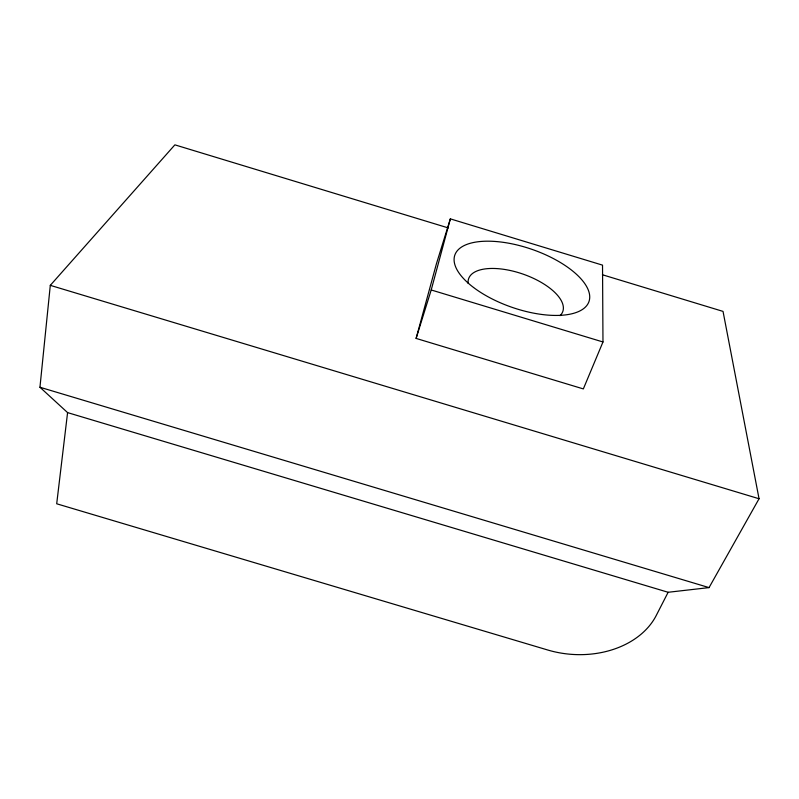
<?xml version="1.0" encoding="UTF-8"?>
<svg xmlns="http://www.w3.org/2000/svg" width="799" height="799" viewBox="0 0 799 799"><rect width="100%" height="100%" fill="white"/><g stroke="black" fill="none" stroke-linecap="round" stroke-linejoin="round"><path stroke-width="1.2" d="M602.416 274.756L723.035 311.4L759.05 498.746L709.053 587.605L668.134 592.279L67.585 412.614L39.95 387.245L50.297 285.353L174.881 144.849L448.359 227.945M67.585 412.614L56.699 503.779L547.734 650.006A86.042 64.969 4.6 0 0 655.899 616.149L668.134 592.279M416.109 338.416L431.21 289.967L450.346 218.866L602.526 265.138L602.975 341.972L583.34 388.913L416.109 338.416L436.474 263.62L450.346 218.866M39.95 387.245L709.053 587.605M50.297 285.353L759.05 498.746M431.21 289.967L602.975 341.972M468.174 283.455A49.858 22.172 19.2 0 1 523.265 274.187A49.858 22.172 19.2 0 1 560.029 315.675M473.547 287.48A70.981 30.652 19.1 0 0 587.235 304.928A70.981 30.652 19.1 0 0 504.868 242.566A70.981 30.652 19.1 0 0 473.547 287.48"/></g></svg>
